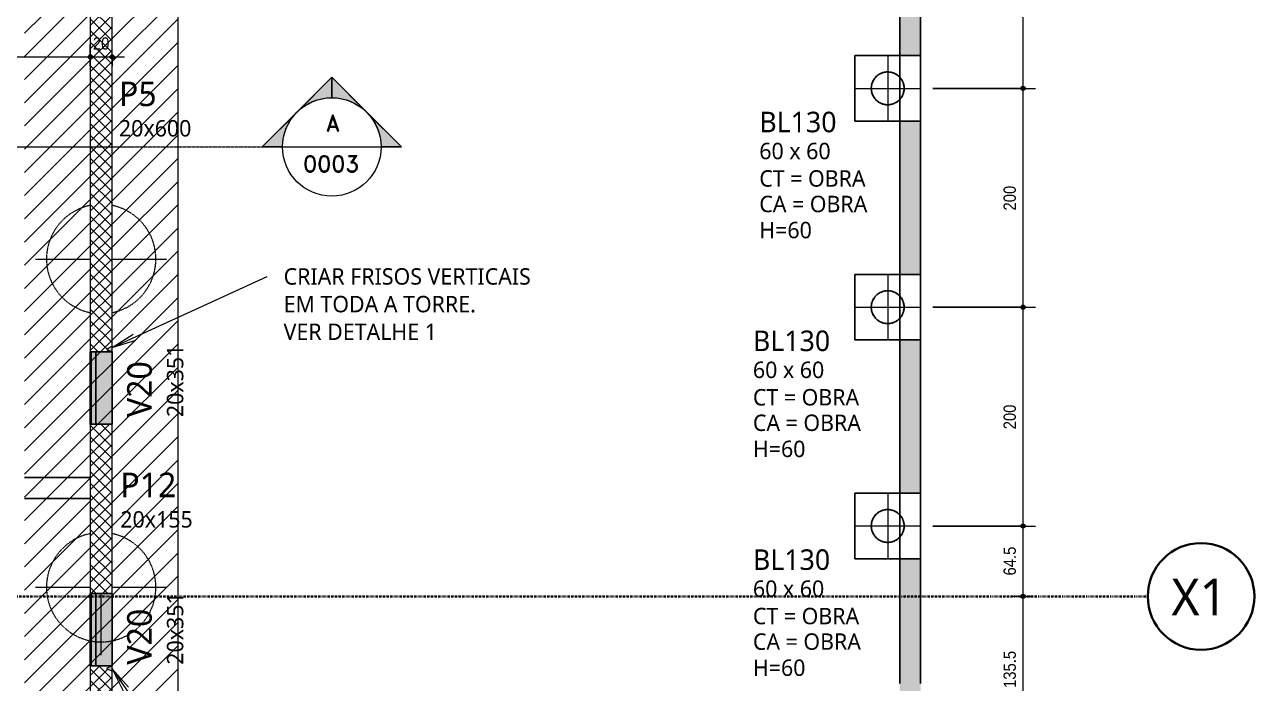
# Model space of a CAD drawing. Extents: x -2131 to 52870, y -3196 to 88043.
# Drawn here: x 45508 to 46632, y -196 to 406 of the extents above; entities that cross this region are included whole.
import ezdxf

# ---------------------------------------------------------------- set-up
doc = ezdxf.new("R2010")
doc.units = 0
for name, pattern in [('Centro de 6 mm', [1.32, 0.6, -0.24, 0.24, -0.24]), ('Dash dot', [1.5875, 0.635, -0.47625, 0, -0.47625]), ('Hidden', [0.714375, 0.47625, -0.238125]), ('Traço', [0.635, 0.3175, -0.3175])]:
    doc.linetypes.add(name, pattern=pattern)
for name, color, linetype, lineweight in [('A-ANNO-DIMS', 7, 'Continuous', 9), ('A-ANNO-DIMS-75', 7, 'Continuous', 9), ('A-DETL-GENF', 7, 'Continuous', 18), ('G-ANNO-SYMB', 7, 'Continuous', 9), ('G-ANNO-TEXT', 7, 'Continuous', 9), ('S-BEAM', 7, 'Continuous', 25), ('S-BEAM-HDLN', 7, 'Traço', 25), ('S-BEAM-IDEN', 7, 'Continuous', 9), ('S-COLS-IDEN', 7, 'Continuous', 9), ('S-FNDN', 7, 'Continuous', 25), ('S-FNDN-HDLN', 7, 'Traço', 18), ('S-FNDN-IDEN', 7, 'Continuous', 9), ('S-GRID', 7, 'Continuous', 9), ('S-GRID-IDEN', 7, 'Continuous', 9)]:
    doc.layers.add(name, color=color, linetype=linetype, lineweight=lineweight)
doc.layers.add('A-DETL', color=7, linetype='Continuous', lineweight=18, true_color=0x00a600)
doc.styles.add('Fira Sans_3', font='', dxfattribs={"width": 0.9, "height": 11.25})
doc.styles.add('Gadugi', font='gadugi.ttf', dxfattribs={"height": 15})
doc.styles.add('Gadugi_6', font='gadugi.ttf', dxfattribs={"height": 22.5})
doc.styles.add('Gadugi_7', font='gadugi.ttf', dxfattribs={"height": 0.2})
doc.styles.add('Gadugi_8', font='gadugi.ttf', dxfattribs={"height": 18.75})
doc.styles.add('Gadugi_9', font='gadugi.ttf', dxfattribs={"height": 33.75})
doc.styles.add('RomanD', font='romand__.ttf', dxfattribs={"height": 15})
doc.styles.get('Fira Sans_3').set_extended_font_data('Fira Sans')
doc.dimstyles.new('PED_1_5mm_ESQ_3', dxfattribs={"dimscale": 30.48, "dimtxt": 15.344768, "dimasz": 0.492126, "dimexe": 0.369094, "dimexo": 0.369094, "dimgap": 0.073819, "dimtad": 1, "dimdec": 1, "dimrnd": 0.5, "dimdsep": 46, "dimtxsty": 'Fira Sans_3', "dimblk1": 'DOTSMALL', "dimblk2": 'DOTSMALL', "dimsah": 1, "dimcen": 0.09, "dimdle": 0.369094, "dimazin": 0, "dimtfac": 1, "dimtdec": 4, "dimtix": 1, "dimtmove": 0, "dimatfit": 3, "dimfxl": 1, "dimtvp": 1, "dimtolj": 1, "dimtzin": 0, "dimarcsym": 2})
doc.dimstyles.new('PED_1_5mm_ESQ_7', dxfattribs={"dimscale": 30.48, "dimtxt": 15.344768, "dimasz": 0.492126, "dimexe": 0.369094, "dimexo": 0.369094, "dimgap": 0.073819, "dimtad": 1, "dimdec": 1, "dimrnd": 0.5, "dimdsep": 46, "dimtxsty": 'Fira Sans_3', "dimblk1": 'DOTSMALL', "dimblk2": 'DOTSMALL', "dimsah": 1, "dimcen": 0.09, "dimdle": 0.369094, "dimazin": 0, "dimtfac": 1, "dimtdec": 4, "dimtix": 1, "dimtmove": 0, "dimatfit": 3, "dimfxl": 1, "dimtvp": 1, "dimtolj": 1, "dimtzin": 0, "dimarcsym": 2})
pattern_1 = [(45, (44240.043, 0), (-5.3033, 5.3033), []), (135, (44240.043, 0), (-5.3033, -5.3033), [])]

# ---------------------------------------------------------------- blocks, each defined once
blk = doc.blocks.new('PED_BLRET-6ESTLINEAR2_R01_2020 - 1640x140x235-3799182-PL C 001 - FORMA DO TÉRREO')
at = {"layer": 'S-FNDN', "linetype": 'Hidden', "lineweight": 18}
for p, q in [((-155, 60), (-155, 10)), ((145, 60), (145, 10)), ((145, 60), (145, 10)), ((-217, 0), (-160.8, 0)), ((-155, -10), (-155, -60)), ((145, -10), (145, -60)), ((145, -10), (145, -60))]:
    blk.add_line(p, q, dxfattribs=at)
at = {"layer": 'S-FNDN-HDLN'}
for centre, start, end in [((-155, 0), 11.5687, 348.4313), ((145, 0), 11.5687, 168.4313), ((145, 0), 191.5687, 348.4313)]:
    blk.add_arc(centre, 50, start, end, dxfattribs=at)
blk = doc.blocks.new('PED_BLRET-1EST_R01_2019_muro_ - 60x60x60-3843966-PL C 001 - FORMA DO TÉRREO')
at = {"layer": 'S-FNDN', "linetype": 'Hidden', "lineweight": 18}
for p, q in [((0, 30), (0, -30)), ((-30, 0), (30, 0))]:
    blk.add_line(p, q, dxfattribs=at)
at = {"layer": 'S-FNDN-HDLN'}
blk.add_circle((0, 0), 15, dxfattribs=at)
blk = doc.blocks.new('Corte - M_Cabeça do corte - Preenchida-2060824-PL C 001 - FORMA DO TÉRREO')
at = {"layer": 'G-ANNO-SYMB'}
h = blk.add_hatch(color=256, dxfattribs=at)
edge = h.paths.add_edge_path(flags=0)
edge.add_line((-0.6, 0.849), (-0.6, 0.6))
edge.add_arc((-0.6, 0), 0.6, 90, 135)
edge.add_line((-1.024, 0.424), (-0.6, 0.849))
h = blk.add_hatch(color=256, dxfattribs=at)
edge = h.paths.add_edge_path(flags=0)
edge.add_line((-0.6, 0.849), (-0.176, 0.424))
edge.add_arc((-0.6, 0), 0.6, 45, 90)
edge.add_line((-0.6, 0.6), (-0.6, 0.849))
h = blk.add_hatch(color=256, dxfattribs=at)
edge = h.paths.add_edge_path(flags=0)
edge.add_line((-1.449, 0), (-1.024, 0.424))
edge.add_arc((-0.6, 0), 0.6, 135, 180)
edge.add_line((-1.2, 0), (-1.449, 0))
h = blk.add_hatch(color=256, dxfattribs=at)
edge = h.paths.add_edge_path(flags=0)
edge.add_line((0.249, 0), (0, 0))
edge.add_arc((-0.6, 0), 0.6, 360, 405)
edge.add_line((-0.176, 0.424), (0.249, 0))
for p, q in [((-0.6, 0.849), (-1.449, 0)), ((-0.6, 0.849), (-1.024, 0.424)), ((-0.6, 0.849), (0.249, 0)), ((-0.6, 0.6), (-0.6, 0.849)), ((-0.6, 0.849), (-0.6, 0.6)), ((-0.176, 0.424), (-0.6, 0.849)), ((-1.024, 0.424), (-1.449, 0)), ((0.249, 0), (-0.176, 0.424)), ((-1.449, 0), (-1.2, 0)), ((0, 0), (0.249, 0)), ((-1.2, 0), (-1.449, 0)), ((0, 0), (0.249, 0))]:
    blk.add_line(p, q, dxfattribs=at)
for start, end in [(360, 180), (90, 135), (45, 90), (135, 180), (360, 45), (180, 360)]:
    blk.add_arc((-0.6, 0), 0.6, start, end, dxfattribs=at)
blk = doc.blocks.new('Eixo - X1-2173051-PL C 001 - FORMA DO TÉRREO')
at = {"layer": 'S-GRID-IDEN', "color": 152, "lineweight": 35, "true_color": 0x0070c0}
blk.add_circle((0, 0), 0.65, dxfattribs=at)
blk = doc.blocks.new('DIMBLOCK419-PL C 001 - FORMA DO TÉRREO')
at = {"layer": 'A-ANNO-DIMS-75', "transparency": 16777216}
h = blk.add_hatch(color=256, dxfattribs=at)
edge = h.paths.add_edge_path(flags=0)
edge.add_arc((45984.1, 749.5), 1.88, 0, 360)
h = blk.add_hatch(color=256, dxfattribs=at)
edge = h.paths.add_edge_path(flags=0)
edge.add_arc((46308.1, 749.5), 1.88, 0, 360)
for p, q in [((45984.1, 740.9), (45984.1, 760.8)), ((46308.1, -184.7), (46308.1, 760.8)), ((45972.9, 749.5), (46308.1, 749.5)), ((45984.1, 749.5), (45984.1, 740.9)), ((46308.1, 749.5), (46308.1, -184.7))]:
    blk.add_line(p, q, dxfattribs=at)
for centre in [(45984.1, 749.5), (46308.1, 749.5)]:
    blk.add_circle(centre, 1.88, dxfattribs=at)
at = {"layer": 'A-ANNO-DIMS-75', "color": 0, "transparency": 16777216, "insert": (46135.1, 767.4), "char_height": 11.25, "width": 26.44, "attachment_point": 1, "line_spacing_factor": 1.049215, "style": 'Fira Sans_3'}
blk.add_mtext('324', dxfattribs=at)
blk = doc.blocks.new('_DotSmall')
at = {"color": 0, "linetype": 'ByBlock', "const_width": 0.5}
blk.add_lwpolyline([(-0.0625, 0, 1), (0.0625, 0, 1)], format="xyb", close=True, dxfattribs=at)
blk = doc.blocks.new('DIMBLOCK420-PL C 001 - FORMA DO TÉRREO')
at = {"layer": 'A-ANNO-DIMS-75', "transparency": 16777216}
h = blk.add_hatch(color=256, dxfattribs=at)
edge = h.paths.add_edge_path(flags=0)
edge.add_arc((46308.1, 749.5), 1.88, 0, 360)
h = blk.add_hatch(color=256, dxfattribs=at)
edge = h.paths.add_edge_path(flags=0)
edge.add_arc((46327.1, 749.5), 1.88, 0, 360)
for p, q in [((46308.1, -184.7), (46308.1, 760.8)), ((46327.1, -184.7), (46327.1, 760.8)), ((46308.1, 749.5), (46338.4, 749.5)), ((46308.1, 749.5), (46308.1, -184.7)), ((46327.1, 749.5), (46327.1, -184.7))]:
    blk.add_line(p, q, dxfattribs=at)
for centre in [(46308.1, 749.5), (46327.1, 749.5)]:
    blk.add_circle(centre, 1.88, dxfattribs=at)
at = {"layer": 'A-ANNO-DIMS-75', "color": 0, "transparency": 16777216, "insert": (46310.6, 767.4), "char_height": 11.25, "width": 16.761, "attachment_point": 1, "line_spacing_factor": 1.049215, "style": 'Fira Sans_3'}
blk.add_mtext('19', dxfattribs=at)
blk = doc.blocks.new('DIMBLOCK468-PL C 001 - FORMA DO TÉRREO')
at = {"layer": 'A-ANNO-DIMS-75', "transparency": 16777216}
h = blk.add_hatch(color=256, dxfattribs=at)
edge = h.paths.add_edge_path(flags=0)
edge.add_arc((45070.2, 376.7), 1.88, 0, 360)
h = blk.add_hatch(color=256, dxfattribs=at)
edge = h.paths.add_edge_path(flags=0)
edge.add_arc((45568.2, 376.7), 1.88, 0, 360)
for p, q in [((45070.2, 368.1), (45070.2, 388)), ((45568.2, 368.1), (45568.2, 388)), ((45070.2, 376.7), (45568.2, 376.7)), ((45070.2, 376.7), (45070.2, 368.1)), ((45568.2, 376.7), (45568.2, 368.1))]:
    blk.add_line(p, q, dxfattribs=at)
for centre in [(45070.2, 376.7), (45568.2, 376.7)]:
    blk.add_circle(centre, 1.88, dxfattribs=at)
at = {"layer": 'A-ANNO-DIMS-75', "color": 0, "transparency": 16777216, "insert": (45307.6, 394.6), "char_height": 11.25, "width": 27.857, "attachment_point": 1, "line_spacing_factor": 1.049215, "style": 'Fira Sans_3'}
blk.add_mtext('498', dxfattribs=at)
blk = doc.blocks.new('DIMBLOCK469-PL C 001 - FORMA DO TÉRREO')
at = {"layer": 'A-ANNO-DIMS-75', "transparency": 16777216}
h = blk.add_hatch(color=256, dxfattribs=at)
edge = h.paths.add_edge_path(flags=0)
edge.add_arc((45568.2, 376.7), 1.88, 0, 360)
h = blk.add_hatch(color=256, dxfattribs=at)
edge = h.paths.add_edge_path(flags=0)
edge.add_arc((45588.2, 376.7), 1.88, 0, 360)
for p, q in [((45568.2, 368.1), (45568.2, 388)), ((45588.2, 368.1), (45588.2, 388)), ((45568.2, 376.7), (45599.4, 376.7)), ((45568.2, 376.7), (45568.2, 368.1)), ((45588.2, 376.7), (45588.2, 368.1))]:
    blk.add_line(p, q, dxfattribs=at)
for centre in [(45568.2, 376.7), (45588.2, 376.7)]:
    blk.add_circle(centre, 1.88, dxfattribs=at)
at = {"layer": 'A-ANNO-DIMS-75', "color": 0, "transparency": 16777216, "insert": (45570.6, 394.6), "char_height": 11.25, "width": 18.178, "attachment_point": 1, "line_spacing_factor": 1.049215, "style": 'Fira Sans_3'}
blk.add_mtext('20', dxfattribs=at)
blk = doc.blocks.new('DIMBLOCK590-PL C 001 - FORMA DO TÉRREO')
at = {"layer": 'A-ANNO-DIMS-75', "transparency": 16777216}
h = blk.add_hatch(color=256, dxfattribs=at)
edge = h.paths.add_edge_path(flags=0)
edge.add_arc((46420.9, -116.4), 1.88, 0, 360)
h = blk.add_hatch(color=256, dxfattribs=at)
edge = h.paths.add_edge_path(flags=0)
edge.add_arc((46420.9, -252.1), 1.88, 0, 360)
for p, q in [((46429.5, -116.4), (46409.6, -116.4)), ((46420.9, -252.1), (46420.9, -116.4)), ((46420.9, -116.4), (46429.5, -116.4)), ((46338.4, -252.1), (46432.1, -252.1)), ((46420.9, -252.1), (46338.4, -252.1))]:
    blk.add_line(p, q, dxfattribs=at)
for centre in [(46420.9, -116.4), (46420.9, -252.1)]:
    blk.add_circle(centre, 1.88, dxfattribs=at)
at = {"layer": 'A-ANNO-DIMS-75', "color": 0, "transparency": 16777216, "insert": (46403, -200.1), "char_height": 11.25, "width": 38.008, "attachment_point": 1, "rotation": 90, "line_spacing_factor": 1.049215, "style": 'Fira Sans_3'}
blk.add_mtext('135.5', dxfattribs=at)
blk = doc.blocks.new('DIMBLOCK591-PL C 001 - FORMA DO TÉRREO')
at = {"layer": 'A-ANNO-DIMS-75', "transparency": 16777216}
h = blk.add_hatch(color=256, dxfattribs=at)
edge = h.paths.add_edge_path(flags=0)
edge.add_arc((46420.9, -52.1), 1.88, 0, 360)
h = blk.add_hatch(color=256, dxfattribs=at)
edge = h.paths.add_edge_path(flags=0)
edge.add_arc((46420.9, -116.4), 1.88, 0, 360)
for p, q in [((46338.4, -52.1), (46432.1, -52.1)), ((46420.9, -52.1), (46338.4, -52.1)), ((46420.9, -116.4), (46420.9, -52.1)), ((46429.5, -116.4), (46409.6, -116.4)), ((46420.9, -116.4), (46429.5, -116.4))]:
    blk.add_line(p, q, dxfattribs=at)
for centre in [(46420.9, -52.1), (46420.9, -116.4)]:
    blk.add_circle(centre, 1.88, dxfattribs=at)
at = {"layer": 'A-ANNO-DIMS-75', "color": 0, "transparency": 16777216, "insert": (46403, -97.3), "char_height": 11.25, "width": 31.398, "attachment_point": 1, "rotation": 90, "line_spacing_factor": 1.049215, "style": 'Fira Sans_3'}
blk.add_mtext('64.5', dxfattribs=at)
blk = doc.blocks.new('DIMBLOCK592-PL C 001 - FORMA DO TÉRREO')
at = {"layer": 'A-ANNO-DIMS-75', "transparency": 16777216}
h = blk.add_hatch(color=256, dxfattribs=at)
edge = h.paths.add_edge_path(flags=0)
edge.add_arc((46420.9, 147.9), 1.88, 0, 360)
h = blk.add_hatch(color=256, dxfattribs=at)
edge = h.paths.add_edge_path(flags=0)
edge.add_arc((46420.9, -52.1), 1.88, 0, 360)
for p, q in [((46338.4, 147.9), (46432.1, 147.9)), ((46420.9, 147.9), (46338.4, 147.9)), ((46420.9, -52.1), (46420.9, 147.9)), ((46338.4, -52.1), (46432.1, -52.1)), ((46420.9, -52.1), (46338.4, -52.1))]:
    blk.add_line(p, q, dxfattribs=at)
for centre in [(46420.9, 147.9), (46420.9, -52.1)]:
    blk.add_circle(centre, 1.88, dxfattribs=at)
at = {"layer": 'A-ANNO-DIMS-75', "color": 0, "transparency": 16777216, "insert": (46403, 36.3), "char_height": 11.25, "width": 27.857, "attachment_point": 1, "rotation": 90, "line_spacing_factor": 1.049215, "style": 'Fira Sans_3'}
blk.add_mtext('200', dxfattribs=at)
blk = doc.blocks.new('DIMBLOCK593-PL C 001 - FORMA DO TÉRREO')
at = {"layer": 'A-ANNO-DIMS-75', "transparency": 16777216}
h = blk.add_hatch(color=256, dxfattribs=at)
edge = h.paths.add_edge_path(flags=0)
edge.add_arc((46420.9, 347.9), 1.88, 0, 360)
h = blk.add_hatch(color=256, dxfattribs=at)
edge = h.paths.add_edge_path(flags=0)
edge.add_arc((46420.9, 147.9), 1.88, 0, 360)
for p, q in [((46338.4, 347.9), (46432.1, 347.9)), ((46420.9, 347.9), (46338.4, 347.9)), ((46420.9, 147.9), (46420.9, 347.9)), ((46338.4, 147.9), (46432.1, 147.9)), ((46420.9, 147.9), (46338.4, 147.9))]:
    blk.add_line(p, q, dxfattribs=at)
for centre in [(46420.9, 347.9), (46420.9, 147.9)]:
    blk.add_circle(centre, 1.88, dxfattribs=at)
at = {"layer": 'A-ANNO-DIMS-75', "color": 0, "transparency": 16777216, "insert": (46403, 236.3), "char_height": 11.25, "width": 27.857, "attachment_point": 1, "rotation": 90, "line_spacing_factor": 1.049215, "style": 'Fira Sans_3'}
blk.add_mtext('200', dxfattribs=at)
blk = doc.blocks.new('DIMBLOCK594-PL C 001 - FORMA DO TÉRREO')
at = {"layer": 'A-ANNO-DIMS-75', "transparency": 16777216}
h = blk.add_hatch(color=256, dxfattribs=at)
edge = h.paths.add_edge_path(flags=0)
edge.add_arc((46420.9, 547.9), 1.88, 0, 360)
h = blk.add_hatch(color=256, dxfattribs=at)
edge = h.paths.add_edge_path(flags=0)
edge.add_arc((46420.9, 347.9), 1.88, 0, 360)
for p, q in [((46338.4, 547.9), (46432.1, 547.9)), ((46420.9, 547.9), (46338.4, 547.9)), ((46420.9, 347.9), (46420.9, 547.9)), ((46338.4, 347.9), (46432.1, 347.9)), ((46420.9, 347.9), (46338.4, 347.9))]:
    blk.add_line(p, q, dxfattribs=at)
for centre in [(46420.9, 547.9), (46420.9, 347.9)]:
    blk.add_circle(centre, 1.88, dxfattribs=at)
at = {"layer": 'A-ANNO-DIMS-75', "color": 0, "transparency": 16777216, "insert": (46403, 436.3), "char_height": 11.25, "width": 27.857, "attachment_point": 1, "rotation": 90, "line_spacing_factor": 1.049215, "style": 'Fira Sans_3'}
blk.add_mtext('200', dxfattribs=at)
blk = doc.blocks.new('PED_TAG_BLOCO - BLOCO-3844252-PL C 001 - FORMA DO TÉRREO')
at = {"layer": 'S-FNDN-IDEN', "char_height": 0.2, "attachment_point": 1, "style": 'Gadugi_7'}
for s, insert, width in [('CT = OBRA', (-0.977, -0.998), 1.71561), ('CA = OBRA', (-0.977, -1.309), 1.7557)]:
    blk.add_mtext(s, dxfattribs=dict(at, insert=insert, width=width))

msp = doc.modelspace()

# ---------------------------------------------------------------- hatches: boundary and pattern name
at = {"layer": 'A-DETL-GENF', "true_color": 0x0000ff}
h = msp.add_hatch(dxfattribs=at)
h.set_pattern_fill('FP_9', color=5, style=0, pattern_type=2)
h.set_pattern_definition(pattern_1)
h.paths.add_polyline_path([(45588.191, -742.381), (45588.191, -184.849), (45583.191, -182.349), (45588.191, -179.849), (45568.191, -179.849), (45568.191, -742.381)], flags=0)
h.paths.add_polyline_path([(45205.688, -340.881), (45229.688, -340.881), (45229.688, -181.881), (45205.688, -181.881), (45205.688, -335.669)], flags=0)
h.paths.add_polyline_path([(45568.191, 107.169), (45588.127, 107.201), (45583.191, 109.669), (45588.191, 112.169), (45588.187, 707.119), (45568.191, 707.119), (45568.191, 107.201)], flags=0)
at = {"layer": 'A-DETL-GENF', "true_color": 0xffffff}
h = msp.add_hatch(color=7, dxfattribs=at)
h.paths.add_polyline_path([(42481.183, -320.999), (42486.183, -318.499), (42481.183, -315.999), (42481.183, -320.646)], flags=0)
h.paths.add_polyline_path([(45588.191, -184.849), (45588.191, -179.849), (45583.191, -182.349)], flags=0)
h.paths.add_polyline_path([(42481.183, -28.981), (42486.183, -26.481), (42481.183, -23.981), (42481.183, -26.881)], flags=0)
h.paths.add_polyline_path([(45588.191, 107.169), (45588.191, 112.169), (45583.191, 109.669), (45588.127, 107.201)], flags=0)
at = {"layer": 'A-DETL-GENF', "true_color": 0xc0b987}
for points in [[(45583.191, 41.133), (45588.191, 41.133), (45588.127, 107.201), (45568.191, 107.169), (45568.191, 41.133)], [(45588.191, -179.849), (45588.191, -113.781), (45568.191, -113.781), (45568.191, -179.849), (45583.191, -179.849)]]:
    msp.add_hatch(color=43, dxfattribs=at).paths.add_polyline_path(points, flags=0)
at = {"layer": 'A-DETL-GENF', "true_color": 0x0000ff}
h = msp.add_hatch(dxfattribs=at)
h.set_pattern_fill('FP_9', color=5, style=0, pattern_type=2)
h.set_pattern_definition(pattern_1)
h.paths.add_polyline_path([(45588.191, -113.881), (45588.191, 41.101), (45568.191, 41.101), (45568.191, -113.881)], flags=0)
at = {"layer": 'S-BEAM', "true_color": 0x800080}
for points in [[(46327.109, 377.942), (46327.109, 517.942), (46308.109, 517.942), (46308.109, 377.942)], [(46327.109, 177.942), (46327.109, 317.942), (46308.109, 317.942), (46308.109, 177.942)], [(46327.109, -22.058), (46327.109, 117.942), (46308.109, 117.942), (46308.109, -22.058)], [(46327.109, -195.949), (46327.109, -195.945), (46327.109, -82.058), (46308.109, -82.058), (46308.109, -195.945), (46326.77, -195.949)], [(46308.109, -222.058), (46327.109, -222.058), (46327.109, -195.949), (46308.109, -195.949)]]:
    msp.add_hatch(color=216, dxfattribs=at).paths.add_polyline_path(points, flags=0)
at = {"layer": 'S-FNDN', "lineweight": 18, "true_color": 0xff8000}
h = msp.add_hatch(dxfattribs=at)
h.set_pattern_fill('FP_6', color=30, style=0, pattern_type=2)
h.set_pattern_definition([(45, (44240.043, 0), (-10.6066, 10.6066), [])])
h.paths.add_polyline_path([(45588.191, -778.057), (45648.191, -778.057), (45648.191, 861.943), (45508.191, 861.943), (45508.191, -778.057), (45568.191, -778.057)], flags=0)
h.paths.add_polyline_path([(45568.191, -742.381), (45568.191, -179.849), (45588.191, -179.849), (45588.191, -742.381)], flags=0)
h.paths.add_polyline_path([(45583.191, -113.881), (45568.191, -113.881), (45568.191, 41.101), (45588.191, 41.101), (45588.191, -113.881)], flags=0)
h.paths.add_polyline_path([(45588.191, 107.169), (45568.191, 107.201), (45568.191, 707.119), (45588.191, 707.119), (45588.191, 107.201)], flags=0)

# ---------------------------------------------------------------- linework, layer by layer
at = {"layer": 'A-DETL', "color": 7}
for p, q in [((45568.191, 707.119), (45568.191, 107.169)), ((45588.191, 112.169), (45588.191, 707.119)), ((45588.127, 107.201), (45568.191, 107.201)), ((45568.191, 107.201), (45568.191, 41.133)), ((45568.191, 107.169), (45588.191, 107.169)), ((45588.191, 112.169), (45583.191, 109.669)), ((45583.191, 109.669), (45588.191, 107.169)), ((45588.191, 107.169), (45588.191, 112.169)), ((45588.191, 41.133), (45588.191, 107.169)), ((45568.191, 41.133), (45588.191, 41.133)), ((45588.191, 41.101), (45568.191, 41.101)), ((45568.191, 41.101), (45568.191, -113.881)), ((45588.191, -113.881), (45588.191, 41.101)), ((45588.191, -113.781), (45568.191, -113.781)), ((45568.191, -113.781), (45568.191, -179.849)), ((45568.191, -113.881), (45588.191, -113.881)), ((45588.191, -179.849), (45588.191, -113.781)), ((45588.191, -179.849), (45568.191, -179.849)), ((45568.191, -179.849), (45568.191, -742.381)), ((45568.191, -179.849), (45588.191, -179.849)), ((45588.191, -179.849), (45583.191, -182.349)), ((45588.191, -184.849), (45588.191, -179.849)), ((45583.191, -182.349), (45588.191, -184.849)), ((45588.191, -742.381), (45588.191, -184.849))]:
    msp.add_line(p, q, dxfattribs=at)
at = {"layer": 'G-ANNO-SYMB', "linetype": 'Centro de 6 mm'}
msp.add_line((42240.706, 294.366), (45743.993, 294.366), dxfattribs=at)
at = {"layer": 'G-ANNO-SYMB'}
msp.add_line((45743.993, 294.366), (45833.993, 294.366), dxfattribs=at)
at = {"layer": 'G-ANNO-TEXT', "color": 1, "true_color": 0xff0000}
for p, q in [((45588.141, 111.181), (45729.958, 176.032)), ((45588.141, 111.181), (45607.371, 123.232)), ((45588.141, 111.181), (45609.835, 117.844)), ((45588.141, -182.481), (45603.303, -199.366)), ((45588.141, -182.481), (45598.417, -202.715)), ((45588.141, -182.481), (45680.046, -316.591))]:
    msp.add_line(p, q, dxfattribs=at)
at = {"layer": 'S-BEAM'}
for p, q in [((46308.109, 517.942), (46308.109, 377.942)), ((46327.109, 377.942), (46327.109, 517.942)), ((46308.109, 317.942), (46308.109, 177.942)), ((46327.109, 177.942), (46327.109, 317.942)), ((46308.109, 117.942), (46308.109, -22.058)), ((46327.109, -22.058), (46327.109, 117.942)), ((46308.109, -82.058), (46308.109, -195.949)), ((46327.109, -82.058), (46327.109, -195.949))]:
    msp.add_line(p, q, dxfattribs=at)
at = {"layer": 'S-BEAM-HDLN', "linetype": 'Continuous'}
for p, q in [((46308.109, 377.942), (46308.109, 317.942)), ((46308.109, 177.942), (46308.109, 117.942)), ((45568.191, 41.101), (45568.191, 107.169)), ((45569.191, 107.169), (45569.191, 41.101)), ((45573.191, 41.101), (45573.191, 107.169)), ((45588.191, 41.101), (45588.191, 107.169)), ((45508.196, -7.881), (45568.191, -7.881)), ((46308.109, -22.058), (46308.109, -82.058)), ((45508.196, -26.881), (45568.191, -26.881)), ((45568.191, -113.881), (45568.191, -179.849)), ((45569.191, -113.881), (45569.191, -179.849)), ((45573.191, -113.881), (45573.191, -179.849)), ((45588.191, -179.849), (45588.191, -113.881))]:
    msp.add_line(p, q, dxfattribs=at)
at = {"layer": 'S-FNDN', "lineweight": 18}
msp.add_line((45648.191, 861.943), (45648.191, -778.057), dxfattribs=at)
at = {"layer": 'S-FNDN'}
for p, q in [((46267.109, 317.942), (46267.109, 377.942)), ((46267.109, 377.942), (46327.109, 377.942)), ((46327.109, 377.942), (46327.109, 317.942)), ((46327.109, 317.942), (46267.109, 317.942)), ((46267.109, 117.942), (46267.109, 177.942)), ((46267.109, 177.942), (46327.109, 177.942)), ((46327.109, 177.942), (46327.109, 117.942)), ((46327.109, 117.942), (46267.109, 117.942)), ((46267.109, -82.058), (46267.109, -22.058)), ((46267.109, -22.058), (46327.109, -22.058)), ((46327.109, -22.058), (46327.109, -82.058)), ((46327.109, -82.058), (46267.109, -82.058))]:
    msp.add_line(p, q, dxfattribs=at)
for centre, start, end in [((46297.109, 347.942), 125.259397, 134.060043), ((46297.109, 347.942), 121.016297, 126.018631), ((46297.109, 347.942), 117.48585, 124.885927), ((46297.109, 347.942), 117.179599, 118.983703), ((46297.109, 347.942), 108.450788, 117.291754), ((46297.109, 347.942), 103.913726, 110.141308), ((46297.109, 347.942), 100.706521, 108.020047), ((46297.109, 347.942), 101.433224, 103.755831), ((46297.109, 347.942), 91.621604, 100.52478), ((46297.109, 347.942), 87.737574, 94.335173), ((46297.109, 347.942), 83.929642, 91.112734), ((46297.109, 347.942), 85.664827, 87.551494), ((46297.109, 347.942), 74.757938, 83.758746), ((46297.109, 347.942), 71.521963, 78.566776), ((46297.109, 347.942), 67.154659, 74.136178), ((46297.109, 347.942), 69.858692, 71.295063), ((46297.109, 347.942), 57.830028, 66.993359), ((46297.109, 347.942), 55.228742, 62.820401), ((46297.109, 347.942), 50.38113, 57.03082), ((46297.109, 347.942), 53.981369, 54.937558), ((46297.109, 347.942), 175.62159, 180), ((46297.109, 347.942), 175.228742, 178.403017), ((46297.109, 347.942), 167.846765, 175.354381), ((46297.109, 347.942), 168.704937, 174.937558), ((46297.109, 347.942), 164.355085, 168.478037), ((46297.109, 347.942), 158.84132, 167.602625), ((46297.109, 347.942), 151.054897, 158.546166), ((46297.109, 347.942), 152.448506, 158.35287), ((46297.109, 347.942), 148.636479, 152.262426), ((46297.109, 347.942), 142.054812, 150.830122), ((46297.109, 347.942), 141.758492, 142.053805), ((46297.109, 347.942), 134.268335, 141.725117), ((46297.109, 347.942), 136.244169, 141.080644), ((46297.109, 347.942), 132.912365, 136.086274), ((46297.109, 347.942), 40.760553, 50.228379), ((46297.109, 347.942), 38.759958, 47.087635), ((46297.109, 347.942), 33.608694, 39.641868), ((46297.109, 347.942), 37.946195, 38.35287), ((46297.109, 347.942), 23.266097, 33.463606), ((46297.109, 347.942), 21.758492, 31.363521), ((46297.109, 347.942), 16.837055, 21.401851), ((46297.109, 347.942), 2.796196, 16.698873), ((46297.109, 347.942), 1.596983, 15.644915), ((46297.109, 347.942), 180, 184.37841), ((46297.109, 347.942), 181.596983, 184.771258), ((46297.109, 347.942), 184.645619, 192.153235), ((46297.109, 347.942), 185.062442, 191.295063), ((46297.109, 347.942), 191.521963, 195.644915), ((46297.109, 347.942), 192.397375, 201.15868), ((46297.109, 347.942), 201.453834, 208.945103), ((46297.109, 347.942), 201.64713, 207.551494), ((46297.109, 347.942), 207.737574, 211.363521), ((46297.109, 347.942), 209.169878, 217.945188), ((46297.109, 347.942), 217.946195, 218.241508), ((46297.109, 347.942), 218.274883, 225.731665), ((46297.109, 347.942), 218.919356, 223.755831), ((46297.109, 347.942), 223.913726, 227.087635), ((46297.109, 347.942), 309.771621, 319.239447), ((46297.109, 347.942), 312.912365, 321.240042), ((46297.109, 347.942), 320.358132, 326.391306), ((46297.109, 347.942), 321.64713, 322.053805), ((46297.109, 347.942), 326.536394, 336.733903), ((46297.109, 347.942), 328.636479, 338.241508), ((46297.109, 347.942), 338.598149, 343.162945), ((46297.109, 347.942), 343.301127, 357.203804), ((46297.109, 347.942), 344.355085, 358.403017), ((46297.109, 347.942), 225.939957, 234.740603), ((46297.109, 347.942), 233.981369, 238.983703), ((46297.109, 347.942), 235.114073, 242.51415), ((46297.109, 347.942), 241.016297, 242.820401), ((46297.109, 347.942), 242.708246, 251.549212), ((46297.109, 347.942), 249.858692, 256.086274), ((46297.109, 347.942), 251.979953, 259.293479), ((46297.109, 347.942), 256.244169, 258.566776), ((46297.109, 347.942), 259.47522, 268.378396), ((46297.109, 347.942), 265.664827, 272.262426), ((46297.109, 347.942), 268.887266, 276.070358), ((46297.109, 347.942), 272.448506, 274.335173), ((46297.109, 347.942), 276.241254, 285.242062), ((46297.109, 347.942), 281.433224, 288.478037), ((46297.109, 347.942), 285.863822, 292.845341), ((46297.109, 347.942), 288.704937, 290.141308), ((46297.109, 347.942), 293.006641, 302.169972), ((46297.109, 347.942), 297.179599, 304.771258), ((46297.109, 347.942), 302.96918, 309.61887), ((46297.109, 347.942), 305.062442, 306.018631), ((46297.109, 147.942), 134.268335, 141.725117), ((46297.109, 147.942), 136.244169, 141.080644), ((46297.109, 147.942), 132.912365, 136.086274), ((46297.109, 147.942), 125.259397, 134.060043), ((46297.109, 147.942), 121.016297, 126.018631), ((46297.109, 147.942), 117.48585, 124.885927), ((46297.109, 147.942), 117.179599, 118.983703), ((46297.109, 147.942), 108.450788, 117.291754), ((46297.109, 147.942), 103.913726, 110.141308), ((46297.109, 147.942), 100.706521, 108.020047), ((46297.109, 147.942), 101.433224, 103.755831), ((46297.109, 147.942), 91.621604, 100.52478), ((46297.109, 147.942), 87.737574, 94.335173), ((46297.109, 147.942), 83.929642, 91.112734), ((46297.109, 147.942), 85.664827, 87.551494), ((46297.109, 147.942), 74.757938, 83.758746), ((46297.109, 147.942), 71.521963, 78.566776), ((46297.109, 147.942), 67.154659, 74.136178), ((46297.109, 147.942), 69.858692, 71.295063), ((46297.109, 147.942), 57.830028, 66.993359), ((46297.109, 147.942), 55.228742, 62.820401), ((46297.109, 147.942), 50.38113, 57.03082), ((46297.109, 147.942), 53.981369, 54.937558), ((46297.109, 147.942), 40.760553, 50.228379), ((46297.109, 147.942), 38.759958, 47.087635), ((46297.109, 147.942), 33.608694, 39.641868), ((46297.109, 147.942), 175.62159, 180), ((46297.109, 147.942), 180, 184.37841), ((46297.109, 147.942), 175.228742, 178.403017), ((46297.109, 147.942), 181.596983, 184.771258), ((46297.109, 147.942), 167.846765, 175.354381), ((46297.109, 147.942), 184.645619, 192.153235), ((46297.109, 147.942), 168.704937, 174.937558), ((46297.109, 147.942), 185.062442, 191.295063), ((46297.109, 147.942), 164.355085, 168.478037), ((46297.109, 147.942), 158.84132, 167.602625), ((46297.109, 147.942), 151.054897, 158.546166), ((46297.109, 147.942), 152.448506, 158.35287), ((46297.109, 147.942), 148.636479, 152.262426), ((46297.109, 147.942), 142.054812, 150.830122), ((46297.109, 147.942), 141.758492, 142.053805), ((46297.109, 147.942), 37.946195, 38.35287), ((46297.109, 147.942), 23.266097, 33.463606), ((46297.109, 147.942), 21.758492, 31.363521), ((46297.109, 147.942), 16.837055, 21.401851), ((46297.109, 147.942), 2.796196, 16.698873), ((46297.109, 147.942), 343.301127, 357.203804), ((46297.109, 147.942), 1.596983, 15.644915), ((46297.109, 147.942), 344.355085, 358.403017), ((46297.109, 147.942), 191.521963, 195.644915), ((46297.109, 147.942), 192.397375, 201.15868), ((46297.109, 147.942), 201.453834, 208.945103), ((46297.109, 147.942), 201.64713, 207.551494), ((46297.109, 147.942), 207.737574, 211.363521), ((46297.109, 147.942), 209.169878, 217.945188), ((46297.109, 147.942), 217.946195, 218.241508), ((46297.109, 147.942), 218.274883, 225.731665), ((46297.109, 147.942), 218.919356, 223.755831), ((46297.109, 147.942), 223.913726, 227.087635), ((46297.109, 147.942), 225.939957, 234.740603), ((46297.109, 147.942), 233.981369, 238.983703), ((46297.109, 147.942), 235.114073, 242.51415), ((46297.109, 147.942), 293.006641, 302.169972), ((46297.109, 147.942), 297.179599, 304.771258), ((46297.109, 147.942), 302.96918, 309.61887), ((46297.109, 147.942), 305.062442, 306.018631), ((46297.109, 147.942), 309.771621, 319.239447), ((46297.109, 147.942), 312.912365, 321.240042), ((46297.109, 147.942), 320.358132, 326.391306), ((46297.109, 147.942), 321.64713, 322.053805), ((46297.109, 147.942), 326.536394, 336.733903), ((46297.109, 147.942), 328.636479, 338.241508), ((46297.109, 147.942), 338.598149, 343.162945), ((46297.109, 147.942), 241.016297, 242.820401), ((46297.109, 147.942), 242.708246, 251.549212), ((46297.109, 147.942), 249.858692, 256.086274), ((46297.109, 147.942), 251.979953, 259.293479), ((46297.109, 147.942), 256.244169, 258.566776), ((46297.109, 147.942), 259.47522, 268.378396), ((46297.109, 147.942), 265.664827, 272.262426), ((46297.109, 147.942), 268.887266, 276.070358), ((46297.109, 147.942), 272.448506, 274.335173), ((46297.109, 147.942), 276.241254, 285.242062), ((46297.109, 147.942), 281.433224, 288.478037), ((46297.109, 147.942), 285.863822, 292.845341), ((46297.109, 147.942), 288.704937, 290.141308), ((46297.109, -52.058), 151.054897, 158.546166), ((46297.109, -52.058), 148.636479, 152.262426), ((46297.109, -52.058), 142.054812, 150.830122), ((46297.109, -52.058), 141.758492, 142.053805), ((46297.109, -52.058), 134.268335, 141.725117), ((46297.109, -52.058), 136.244169, 141.080644), ((46297.109, -52.058), 132.912365, 136.086274), ((46297.109, -52.058), 125.259397, 134.060043), ((46297.109, -52.058), 121.016297, 126.018631), ((46297.109, -52.058), 117.48585, 124.885927), ((46297.109, -52.058), 117.179599, 118.983703), ((46297.109, -52.058), 108.450788, 117.291754), ((46297.109, -52.058), 103.913726, 110.141308), ((46297.109, -52.058), 100.706521, 108.020047), ((46297.109, -52.058), 101.433224, 103.755831), ((46297.109, -52.058), 91.621604, 100.52478), ((46297.109, -52.058), 87.737574, 94.335173), ((46297.109, -52.058), 83.929642, 91.112734), ((46297.109, -52.058), 85.664827, 87.551494), ((46297.109, -52.058), 74.757938, 83.758746), ((46297.109, -52.058), 71.521963, 78.566776), ((46297.109, -52.058), 67.154659, 74.136178), ((46297.109, -52.058), 69.858692, 71.295063), ((46297.109, -52.058), 57.830028, 66.993359), ((46297.109, -52.058), 55.228742, 62.820401), ((46297.109, -52.058), 50.38113, 57.03082), ((46297.109, -52.058), 53.981369, 54.937558), ((46297.109, -52.058), 40.760553, 50.228379), ((46297.109, -52.058), 38.759958, 47.087635), ((46297.109, -52.058), 33.608694, 39.641868), ((46297.109, -52.058), 37.946195, 38.35287), ((46297.109, -52.058), 23.266097, 33.463606), ((46297.109, -52.058), 21.758492, 31.363521), ((46297.109, -52.058), 175.62159, 180), ((46297.109, -52.058), 180, 184.37841), ((46297.109, -52.058), 175.228742, 178.403017), ((46297.109, -52.058), 181.596983, 184.771258), ((46297.109, -52.058), 167.846765, 175.354381), ((46297.109, -52.058), 184.645619, 192.153235), ((46297.109, -52.058), 168.704937, 174.937558), ((46297.109, -52.058), 185.062442, 191.295063), ((46297.109, -52.058), 164.355085, 168.478037), ((46297.109, -52.058), 191.521963, 195.644915), ((46297.109, -52.058), 158.84132, 167.602625), ((46297.109, -52.058), 192.397375, 201.15868), ((46297.109, -52.058), 152.448506, 158.35287), ((46297.109, -52.058), 16.837055, 21.401851), ((46297.109, -52.058), 2.796196, 16.698873), ((46297.109, -52.058), 343.301127, 357.203804), ((46297.109, -52.058), 1.596983, 15.644915), ((46297.109, -52.058), 344.355085, 358.403017), ((46297.109, -52.058), 201.453834, 208.945103), ((46297.109, -52.058), 201.64713, 207.551494), ((46297.109, -52.058), 207.737574, 211.363521), ((46297.109, -52.058), 209.169878, 217.945188), ((46297.109, -52.058), 217.946195, 218.241508), ((46297.109, -52.058), 218.274883, 225.731665), ((46297.109, -52.058), 218.919356, 223.755831), ((46297.109, -52.058), 223.913726, 227.087635), ((46297.109, -52.058), 225.939957, 234.740603), ((46297.109, -52.058), 233.981369, 238.983703), ((46297.109, -52.058), 235.114073, 242.51415), ((46297.109, -52.058), 241.016297, 242.820401), ((46297.109, -52.058), 242.708246, 251.549212), ((46297.109, -52.058), 249.858692, 256.086274), ((46297.109, -52.058), 251.979953, 259.293479), ((46297.109, -52.058), 256.244169, 258.566776), ((46297.109, -52.058), 259.47522, 268.378396), ((46297.109, -52.058), 265.664827, 272.262426), ((46297.109, -52.058), 268.887266, 276.070358), ((46297.109, -52.058), 272.448506, 274.335173), ((46297.109, -52.058), 276.241254, 285.242062), ((46297.109, -52.058), 281.433224, 288.478037), ((46297.109, -52.058), 285.863822, 292.845341), ((46297.109, -52.058), 288.704937, 290.141308), ((46297.109, -52.058), 293.006641, 302.169972), ((46297.109, -52.058), 297.179599, 304.771258), ((46297.109, -52.058), 302.96918, 309.61887), ((46297.109, -52.058), 305.062442, 306.018631), ((46297.109, -52.058), 309.771621, 319.239447), ((46297.109, -52.058), 312.912365, 321.240042), ((46297.109, -52.058), 320.358132, 326.391306), ((46297.109, -52.058), 321.64713, 322.053805), ((46297.109, -52.058), 326.536394, 336.733903), ((46297.109, -52.058), 328.636479, 338.241508), ((46297.109, -52.058), 338.598149, 343.162945)]:
    msp.add_arc(centre, 15, start, end, dxfattribs=at)
at = {"layer": 'S-FNDN-HDLN'}
for centre, start, end in [((46297.109, 347.942), 126.47543, 132.723202), ((46297.109, 347.942), 110.496864, 116.965538), ((46297.109, 347.942), 98.919356, 101.186557), ((46297.109, 347.942), 94.626358, 98.241508), ((46297.109, 347.942), 81.64713, 85.373642), ((46297.109, 347.942), 78.813443, 81.240042), ((46297.109, 347.942), 65.062442, 69.503136), ((46297.109, 347.942), 63.034462, 64.771258), ((46297.109, 347.942), 48.704937, 53.52457), ((46297.109, 347.942), 159.628922, 164.2014), ((46297.109, 347.942), 142.69296, 148.466938), ((46297.109, 347.942), 47.276798, 48.478037), ((46297.109, 347.942), 32.448506, 37.30704), ((46297.109, 347.942), 31.533062, 32.262426), ((46297.109, 347.942), 16.244169, 20.371078), ((46297.109, 347.942), 15.7986, 16.086274), ((46297.109, 347.942), 195.7986, 200.371078), ((46297.109, 347.942), 211.533062, 217.30704), ((46297.109, 347.942), 322.69296, 327.551494), ((46297.109, 347.942), 327.737574, 328.466938), ((46297.109, 347.942), 339.628922, 343.755831), ((46297.109, 347.942), 343.913726, 344.2014), ((46297.109, 347.942), 227.276798, 233.52457), ((46297.109, 347.942), 243.034462, 249.503136), ((46297.109, 347.942), 258.813443, 261.080644), ((46297.109, 347.942), 261.758492, 265.373642), ((46297.109, 347.942), 274.626358, 278.35287), ((46297.109, 347.942), 278.759958, 281.186557), ((46297.109, 347.942), 290.496864, 294.937558), ((46297.109, 347.942), 295.228742, 296.965538), ((46297.109, 347.942), 306.47543, 311.295063), ((46297.109, 347.942), 311.521963, 312.723202), ((46297.109, 147.942), 126.47543, 132.723202), ((46297.109, 147.942), 110.496864, 116.965538), ((46297.109, 147.942), 98.919356, 101.186557), ((46297.109, 147.942), 94.626358, 98.241508), ((46297.109, 147.942), 81.64713, 85.373642), ((46297.109, 147.942), 78.813443, 81.240042), ((46297.109, 147.942), 65.062442, 69.503136), ((46297.109, 147.942), 63.034462, 64.771258), ((46297.109, 147.942), 48.704937, 53.52457), ((46297.109, 147.942), 47.276798, 48.478037), ((46297.109, 147.942), 159.628922, 164.2014), ((46297.109, 147.942), 142.69296, 148.466938), ((46297.109, 147.942), 32.448506, 37.30704), ((46297.109, 147.942), 31.533062, 32.262426), ((46297.109, 147.942), 16.244169, 20.371078), ((46297.109, 147.942), 15.7986, 16.086274), ((46297.109, 147.942), 195.7986, 200.371078), ((46297.109, 147.942), 211.533062, 217.30704), ((46297.109, 147.942), 227.276798, 233.52457), ((46297.109, 147.942), 306.47543, 311.295063), ((46297.109, 147.942), 311.521963, 312.723202), ((46297.109, 147.942), 322.69296, 327.551494), ((46297.109, 147.942), 327.737574, 328.466938), ((46297.109, 147.942), 339.628922, 343.755831), ((46297.109, 147.942), 343.913726, 344.2014), ((46297.109, 147.942), 243.034462, 249.503136), ((46297.109, 147.942), 258.813443, 261.080644), ((46297.109, 147.942), 261.758492, 265.373642), ((46297.109, 147.942), 274.626358, 278.35287), ((46297.109, 147.942), 278.759958, 281.186557), ((46297.109, 147.942), 290.496864, 294.937558), ((46297.109, 147.942), 295.228742, 296.965538), ((46297.109, -52.058), 142.69296, 148.466938), ((46297.109, -52.058), 126.47543, 132.723202), ((46297.109, -52.058), 110.496864, 116.965538), ((46297.109, -52.058), 98.919356, 101.186557), ((46297.109, -52.058), 94.626358, 98.241508), ((46297.109, -52.058), 81.64713, 85.373642), ((46297.109, -52.058), 78.813443, 81.240042), ((46297.109, -52.058), 65.062442, 69.503136), ((46297.109, -52.058), 63.034462, 64.771258), ((46297.109, -52.058), 48.704937, 53.52457), ((46297.109, -52.058), 47.276798, 48.478037), ((46297.109, -52.058), 32.448506, 37.30704), ((46297.109, -52.058), 31.533062, 32.262426), ((46297.109, -52.058), 159.628922, 164.2014), ((46297.109, -52.058), 195.7986, 200.371078), ((46297.109, -52.058), 16.244169, 20.371078), ((46297.109, -52.058), 15.7986, 16.086274), ((46297.109, -52.058), 343.913726, 344.2014), ((46297.109, -52.058), 211.533062, 217.30704), ((46297.109, -52.058), 227.276798, 233.52457), ((46297.109, -52.058), 243.034462, 249.503136), ((46297.109, -52.058), 258.813443, 261.080644), ((46297.109, -52.058), 261.758492, 265.373642), ((46297.109, -52.058), 274.626358, 278.35287), ((46297.109, -52.058), 278.759958, 281.186557), ((46297.109, -52.058), 290.496864, 294.937558), ((46297.109, -52.058), 295.228742, 296.965538), ((46297.109, -52.058), 306.47543, 311.295063), ((46297.109, -52.058), 311.521963, 312.723202), ((46297.109, -52.058), 322.69296, 327.551494), ((46297.109, -52.058), 327.737574, 328.466938), ((46297.109, -52.058), 339.628922, 343.755831)]:
    msp.add_arc(centre, 15, start, end, dxfattribs=at)
at = {"layer": 'S-GRID', "color": 152, "linetype": 'Dash dot', "lineweight": 35, "true_color": 0x0070c0}
msp.add_line((46534.806, -116.449), (42376.065, -116.449), dxfattribs=at)

# ---------------------------------------------------------------- block references
at = {"layer": 'G-ANNO-SYMB', "extrusion": (0, 0, -1), "xscale": 74.99999999999996, "yscale": 74.99999999999996, "zscale": 74.99999999999996}
msp.add_blockref('Corte - M_Cabeça do corte - Preenchida-2060824-PL C 001 - FORMA DO TÉRREO', (-45743.993, 294.366), dxfattribs=at)
at = {"layer": 'S-FNDN', "linetype": 'Hidden', "lineweight": 18, "rotation": 89.99999945828989}
msp.add_blockref('PED_BLRET-6ESTLINEAR2_R01_2020 - 1640x140x235-3799182-PL C 001 - FORMA DO TÉRREO', (45578.191, 46.943), dxfattribs=at)
at = {"layer": 'S-FNDN', "linetype": 'Hidden', "lineweight": 18}
for p in [(46297.109, 347.942), (46297.109, 147.942), (46297.109, -52.058)]:
    msp.add_blockref('PED_BLRET-1EST_R01_2019_muro_ - 60x60x60-3843966-PL C 001 - FORMA DO TÉRREO', p, dxfattribs=at)
at = {"layer": 'S-FNDN-IDEN', "xscale": 74.99999999999996, "yscale": 74.99999999999996, "zscale": 74.99999999999996}
for p in [(46253.021, 347.942), (46247.187, 147.942), (46247.187, -52.058)]:
    msp.add_blockref('PED_TAG_BLOCO - BLOCO-3844252-PL C 001 - FORMA DO TÉRREO', p, dxfattribs=at)
at = {"layer": 'S-GRID-IDEN', "color": 152, "true_color": 0x0070c0, "xscale": 74.99999999999996, "yscale": 74.99999999999996, "zscale": 74.99999999999996, "rotation": 89.99999999999982}
msp.add_blockref('Eixo - X1-2173051-PL C 001 - FORMA DO TÉRREO', (46583.556, -116.449), dxfattribs=at)

# ---------------------------------------------------------------- texts
at = {"layer": 'G-ANNO-SYMB', "char_height": 15, "attachment_point": 1, "style": 'RomanD'}
for s, insert, width in [('A', (45783.649, 323.8), 16.83544), ('0003', (45762.799, 286.383), 67.34175)]:
    msp.add_mtext(s, dxfattribs=dict(at, insert=insert, width=width))
at = {"layer": 'G-ANNO-TEXT', "color": 1, "true_color": 0xff0000, "char_height": 15, "attachment_point": 1, "style": 'Gadugi'}
for s, insert, width in [('CRIAR FRISOS VERTICAIS', (45744.958, 183.532), 286.20244), ('EM TODA A TORRE.', (45744.958, 158.231), 226.07587), ('VER DETALHE 1', (45744.958, 132.93), 179.17716)]:
    msp.add_mtext(s, dxfattribs=dict(at, insert=insert, width=width))
at = {"layer": 'S-BEAM-IDEN', "attachment_point": 1, "rotation": 90}
for s, insert, char_height, width, style in [('20x351', (45638.26, 47.464), 15, 81.17086, 'Gadugi'), ('V20', (45601.93, 47.464), 22.5, 66.13922, 'Gadugi_6'), ('20x351', (45638.26, -178.857), 15, 81.17086, 'Gadugi'), ('V20', (45601.93, -178.857), 22.5, 66.13922, 'Gadugi_6')]:
    msp.add_mtext(s, dxfattribs=dict(at, insert=insert, char_height=char_height, width=width, style=style))
at = {"layer": 'S-COLS-IDEN', "attachment_point": 1}
for s, insert, char_height, width, style in [('P5', (45594.414, 354.181), 22.5, 42.68986, 'Gadugi_6'), ('20x600', (45594.414, 318.946), 15, 81.17086, 'Gadugi'), ('P12', (45595.682, -3.286), 22.5, 63.73416, 'Gadugi_6'), ('20x155', (45595.682, -38.52), 15, 81.17086, 'Gadugi')]:
    msp.add_mtext(s, dxfattribs=dict(at, insert=insert, char_height=char_height, width=width, style=style))
at = {"layer": 'S-FNDN-IDEN', "color": 5, "true_color": 0x0000ff, "char_height": 18.75, "width": 85.37972, "attachment_point": 1, "style": 'Gadugi_8'}
for insert in [(46179.761, 326.556), (46173.927, 126.556), (46173.927, -73.444)]:
    msp.add_mtext('BL130', dxfattribs=dict(at, insert=insert))
at = {"layer": 'S-FNDN-IDEN', "char_height": 15, "attachment_point": 1, "style": 'Gadugi'}
for s, insert, width in [('60 x 60', (46179.761, 298.143), 81.77212), ('H=60', (46179.761, 225.889), 63.73416), ('60 x 60', (46173.927, 98.143), 81.77212), ('H=60', (46173.927, 25.889), 63.73416), ('60 x 60', (46173.927, -101.857), 81.77212), ('H=60', (46173.927, -174.111), 63.73416)]:
    msp.add_mtext(s, dxfattribs=dict(at, insert=insert, width=width))
at = {"layer": 'S-GRID-IDEN', "color": 152, "true_color": 0x0070c0, "insert": (46556.45, -100.083), "char_height": 33.75, "width": 65.53795, "attachment_point": 1, "style": 'Gadugi_9'}
msp.add_mtext('X1', dxfattribs=at)

# ---------------------------------------------------------------- dimensions: what is measured, and where the dimension line sits
at = {"layer": 'A-ANNO-DIMS'}
for base, p1, p2, dimstyle, override, picture, middle in [((46308.109, 749.523), (45984.132, 752.174), (46308.109, -195.949), 'PED_1_5mm_ESQ_3', {"dimpost": '<>', "dimfxl": 1001.947911}, 'DIMBLOCK419-PL C 001 - FORMA DO TÉRREO', (46146.12, 757.496)), ((46327.109, 749.523), (46308.109, -195.949), (46327.109, -195.949), 'PED_1_5mm_ESQ_3', {"dimpost": '<>', "dimfxl": 19}, 'DIMBLOCK420-PL C 001 - FORMA DO TÉRREO', (46317.609, 757.577)), ((45568.191, 376.723), (45070.191, 379.375), (45568.191, 379.375), 'PED_1_5mm_ESQ_3', {"dimpost": '<>', "dimfxl": 497.999995}, 'DIMBLOCK468-PL C 001 - FORMA DO TÉRREO', (45319.191, 384.778)), ((45588.191, 376.723), (45568.191, 379.375), (45588.191, 379.375), 'PED_1_5mm_ESQ_7', {"dimpost": '<>', "dimfxl": 20}, 'DIMBLOCK469-PL C 001 - FORMA DO TÉRREO', (45578.191, 384.696))]:
    dim = msp.add_linear_dim(base=base, p1=p1, p2=p2, dimstyle=dimstyle, override=override, dxfattribs=at)
    dim.commit()
    dim.dimension.update_dxf_attribs({"geometry": picture, "text_midpoint": middle})
for base, p1, p2, override, picture, middle in [((46420.865, 547.942), (46327.109, 347.942), (46327.109, 547.942), {"dimpost": '<>', "dimfxl": 200}, 'DIMBLOCK594-PL C 001 - FORMA DO TÉRREO', (46412.892, 447.942)), ((46420.865, 347.942), (46327.109, 147.942), (46327.109, 347.942), {"dimpost": '<>', "dimfxl": 200}, 'DIMBLOCK593-PL C 001 - FORMA DO TÉRREO', (46412.892, 247.942)), ((46420.865, 147.942), (46327.109, -52.058), (46327.109, 147.942), {"dimpost": '<>', "dimfxl": 200}, 'DIMBLOCK592-PL C 001 - FORMA DO TÉRREO', (46412.892, 47.942)), ((46420.865, -52.058), (46418.213, -116.449), (46327.109, -52.058), {"dimpost": '<>', "dimfxl": 111.562785}, 'DIMBLOCK591-PL C 001 - FORMA DO TÉRREO', (46412.892, -84.254)), ((46420.865, -116.449), (46327.109, -252.058), (46418.213, -116.449), {"dimpost": '<>', "dimfxl": 163.370081}, 'DIMBLOCK590-PL C 001 - FORMA DO TÉRREO', (46412.892, -184.254))]:
    dim = msp.add_linear_dim(base=base, p1=p1, p2=p2, angle=90, dimstyle='PED_1_5mm_ESQ_7', override=override, dxfattribs=at)
    dim.commit()
    dim.dimension.update_dxf_attribs({"geometry": picture, "text_midpoint": middle})

doc.saveas('drawing.dxf')
